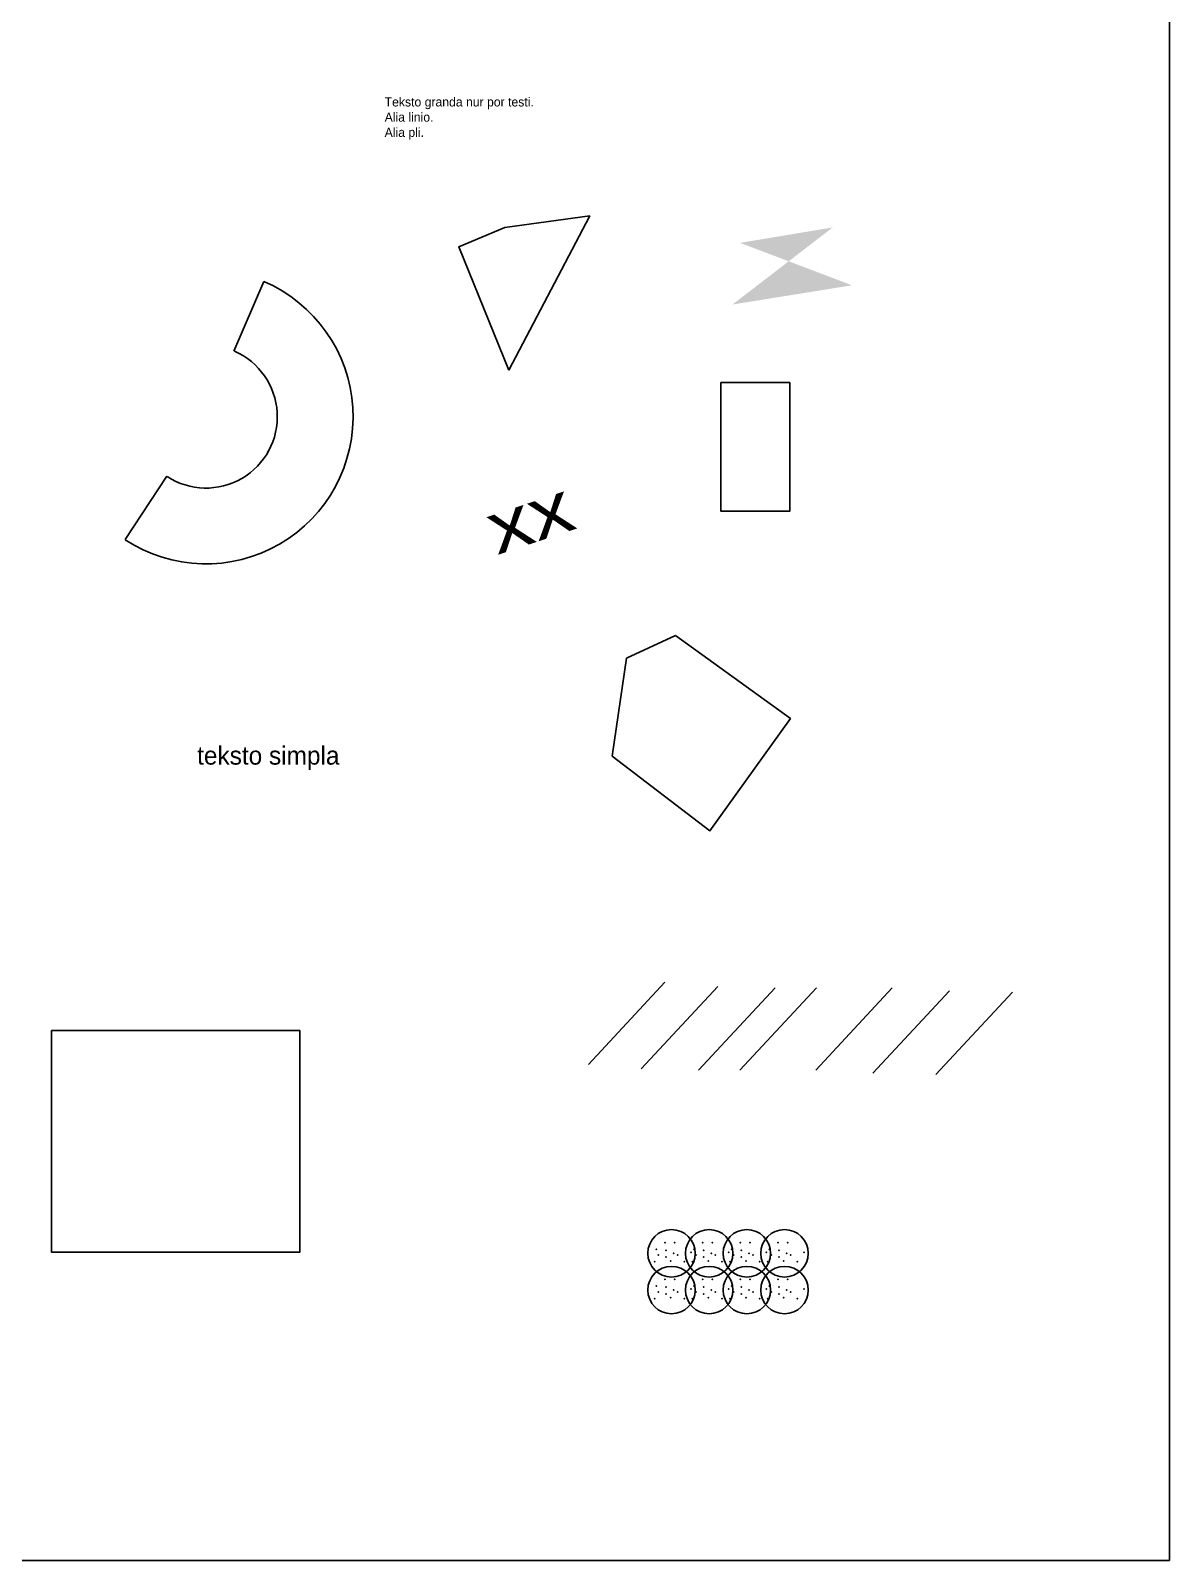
# Model space of a CAD drawing. Extents: x -2750778 to 731427, y -1983468 to 1712338.
# Drawn here: x 4968 to 11212, y -3065 to 5320 of the extents above; entities that cross this region are included whole.
import ezdxf
from ezdxf.enums import TextEntityAlignment as Align

# ---------------------------------------------------------------- set-up
doc = ezdxf.new("R2010")
doc.units = 0
doc.layers.get('DEFPOINTS').update_dxf_attribs({"linetype": 'CONTINUOUS'})
doc.layers.add('TAVOLO_2', color=2, linetype='CONTINUOUS')
doc.layers.add('TAVOLO_3', color=4, linetype='CONTINUOUS')

# ---------------------------------------------------------------- blocks, each defined once
blk = doc.blocks.new('CIRKLO_PUNKTOJ')
at = {"layer": 'TAVOLO_3'}
blk.add_circle((0, 0), 130, dxfattribs=at)
for p in [(-83.8, 22.4), (-35.4, 58.2), (-30.1, 16.2), (11.9, 0.4), (17.2, 58.2), (106.5, 5.7), (-93.1, -46.8), (-72.1, -10.1), (-30.1, -20.6), (-3.8, -41.6), (32.9, -10.1), (69.7, -46.8)]:
    blk.add_point(p, dxfattribs=at)
blk = doc.blocks.new('*X15')
at = {"layer": 'DEFPOINTS', "color": 0}
for p in [(6247.6, 3945), (5929.4, 3203.8), (6125.4, 2865.2), (5486.6, 2529.6)]:
    blk.add_point(p, dxfattribs=at)
at = {"layer": 'TAVOLO_3', "color": 0}
for p, q in [((6247.4, 3944.4), (6083.3, 3562.2)), ((5487, 2530.1), (5715.3, 2877.8))]:
    blk.add_line(p, q, dxfattribs=at)
blk.add_arc((5929.4, 3203.8), 391.3, 237.07178, 66.39867, dxfattribs=at)
at = {"layer": 'TAVOLO_3', "color": 0, "linetype": 'CONTINUOUS'}
blk.add_arc((6268.2, 3009.6), 2.33, 61.73522, 241.73522, dxfattribs=at)
at = {"layer": 'TAVOLO_3', "color": 0}
for points in [[(6085.9, 3562), (6086.2, 3562.7), (6083.8, 3563.3)], [(5716.5, 2875.1), (5716.9, 2875.8), (5714.6, 2876.8)]]:
    blk.add_solid(points, dxfattribs=at)
at = {"layer": 'TAVOLO_3', "color": 0, "insert": (6272.2, 3019.5), "char_height": 2.5, "attachment_point": 5, "rotation": 61.73522}
blk.add_mtext('2675,62', dxfattribs=at)

msp = doc.modelspace()

# ---------------------------------------------------------------- linework, layer by layer
at = {"layer": 'TAVOLO_2'}
msp.add_lwpolyline([(8752.364, 3390.766), (9130.411, 3390.766), (9130.411, 2685.642), (8752.364, 2685.642)], close=True, dxfattribs=at)
at = {"layer": 'TAVOLO_3'}
for p, q in [((8445.647, 104.678), (8025.994, -346.896)), ((8735.804, 81.17), (8316.151, -370.404)), ((9049.488, 73.334), (8629.834, -378.24)), ((9276.908, 73.334), (8857.255, -378.24)), ((9692.538, 73.334), (9272.885, -378.24)), ((10006.222, 57.663), (9586.568, -393.911)), ((10351.273, 49.827), (9931.62, -401.747))]:
    msp.add_line(p, q, dxfattribs=at)
for points in [[(-3088.145, 5441.204), (11211.63, 5441.204), (11211.63, -3064.577), (-3088.145, -3064.577)], [(8503.411, 2005.485), (9133.759, 1548.847), (8692.515, 934.749), (8156.72, 1344.148), (8235.513, 1879.516)], [(5082.693, -160.817), (6444.578, -160.817), (6444.578, -1374.502), (5082.693, -1374.502)]]:
    msp.add_lwpolyline(points, close=True, dxfattribs=at)
msp.add_arc((5929.404, 3203.807), 806.601, 236.7056812, 66.7647623, dxfattribs=at)
msp.add_solid([(8858.216, 4156.523), (9365.54, 4241.03), (9471.233, 3924.128), (8815.939, 3818.494)], dxfattribs=at)

# ---------------------------------------------------------------- block references
for name, p in [('*X15', (0, 0)), ('CIRKLO_PUNKTOJ', (8482.031, -1381.341)), ('CIRKLO_PUNKTOJ', (8688.507, -1381.341)), ('CIRKLO_PUNKTOJ', (8894.984, -1381.341)), ('CIRKLO_PUNKTOJ', (9101.461, -1381.341)), ('CIRKLO_PUNKTOJ', (8482.031, -1582.968)), ('CIRKLO_PUNKTOJ', (8688.507, -1582.968)), ('CIRKLO_PUNKTOJ', (8894.984, -1582.968)), ('CIRKLO_PUNKTOJ', (9101.461, -1582.968))]:
    msp.add_blockref(name, p, dxfattribs=at)

# ---------------------------------------------------------------- texts
msp.add_text('xx', height=280.7367, rotation=18.4254565, dxfattribs=at).set_placement((7526.492, 2445.251), (7970.4, 2593.139), align=Align.ALIGNED)
msp.add_text('teksto simpla', height=100, dxfattribs=at).set_placement((5881.253, 1296.905))
at = {"layer": 'TAVOLO_3', "insert": (6909.324, 4954.118), "char_height": 50, "width": 1465.76528, "attachment_point": 1}
msp.add_mtext('Teksto granda nur por testi.\\PAlia linio.\\PAlia pli.', dxfattribs=at)

# ---------------------------------------------------------------- meshes
at = {"layer": 'TAVOLO_3'}
mesh = msp.add_polyface(dxfattribs=at)
corners = [(7589.907, 3459.338), (7780.154, 3881.875), (8033.816, 4304.411), (7568.769, 4241.03), (7315.107, 4135.396), (8160.646, 4219.904)]
mesh.append_faces([[corners[k] for k in face] for face in [(1,), (2, 3), (0, 4, 3, 2)]])

doc.saveas('drawing.dxf')
